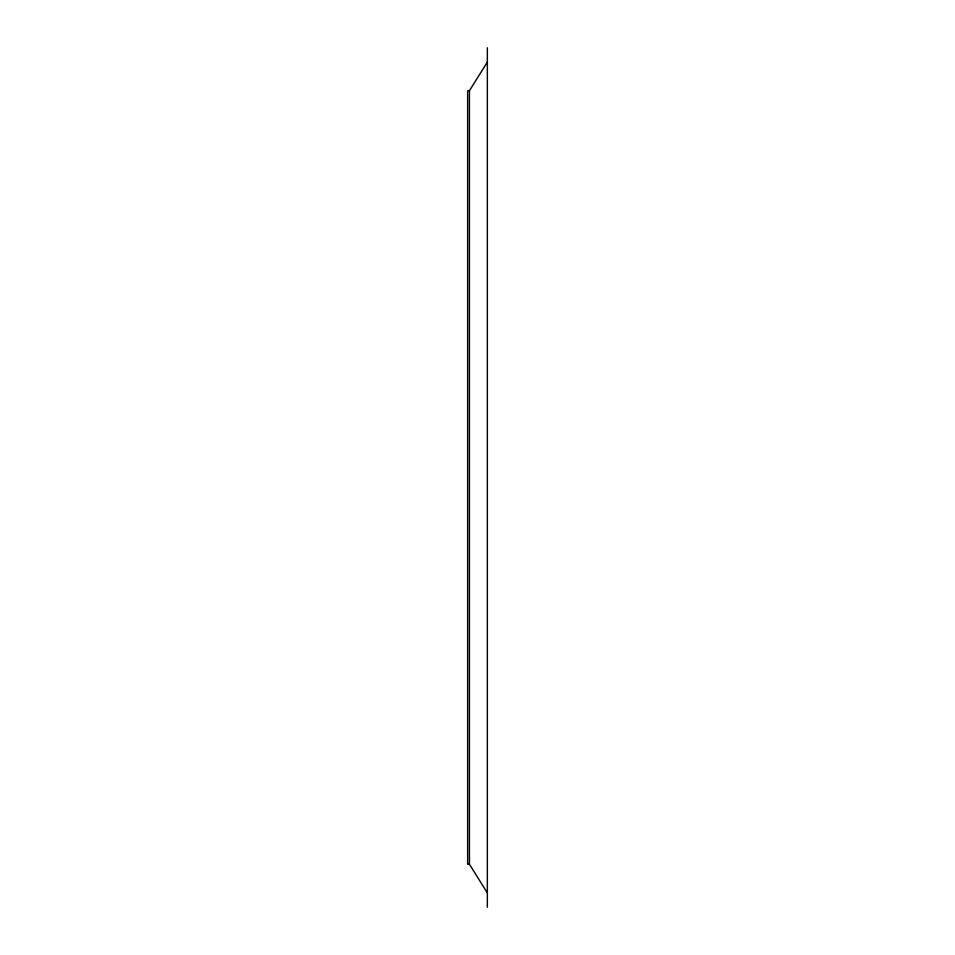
<?xml version="1.0" encoding="UTF-8"?>
<svg xmlns="http://www.w3.org/2000/svg" width="955" height="955" viewBox="0 0 955 955"><rect width="100%" height="100%" fill="white"/><g stroke="black" fill="none" stroke-linecap="round" stroke-linejoin="round"><path stroke-width="1.43" d="M487.348 892.925L469.442 864.275L469.442 90.725L487.348 62.075M469.442 90.725L467.652 90.725L467.652 864.275L469.442 864.275M487.348 47.75L487.348 907.25"/></g></svg>
